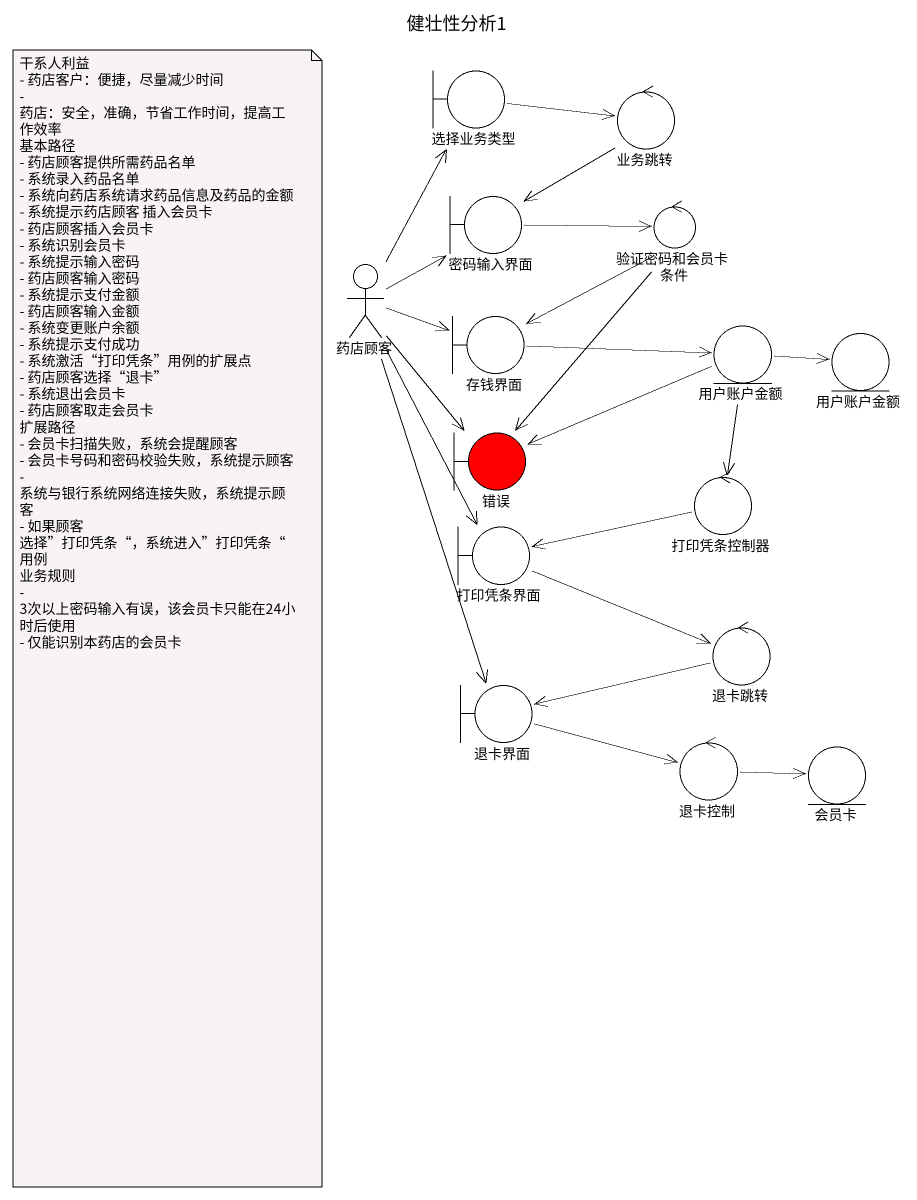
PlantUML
@startuml
title 健壮性分析1
boundary 选择业务类型
control 业务跳转
boundary 密码输入界面
control 验证密码和会员卡条件
actor 药店顾客
boundary 存钱界面
entity 用户账户金额
entity "用户账户金额" as 用户账户金额_2
boundary 错误 #FF0000
control 打印凭条控制器
boundary 打印凭条界面
control 退卡跳转
boundary 退卡界面
control 退卡控制
entity 会员卡
选择业务类型 -right-> 业务跳转
业务跳转 --> 密码输入界面
密码输入界面 -right-> 验证密码和会员卡条件
验证密码和会员卡条件 --> 存钱界面
验证密码和会员卡条件 --> 错误
药店顾客 -up-> 选择业务类型
药店顾客 -up-> 密码输入界面
药店顾客 -right-> 存钱界面
药店顾客 --> 错误
药店顾客 --> 打印凭条界面
药店顾客 --> 退卡界面
存钱界面 -right-> 用户账户金额
用户账户金额 -right-> 用户账户金额_2
用户账户金额 -left-> 错误
用户账户金额 --> 打印凭条控制器
打印凭条控制器 -left-> 打印凭条界面
打印凭条界面 -right-> 退卡跳转
退卡跳转 -left-> 退卡界面
退卡界面 -right-> 退卡控制
退卡控制 -right-> 会员卡
note as N1
  干系人利益
  - 药店客户：便捷，尽量减少时间
  - 药店：安全，准确，节省工作时间，提高工作效率
  基本路径
  - 药店顾客提供所需药品名单
  - 系统录入药品名单
  - 系统向药店系统请求药品信息及药品的金额
  - 系统提示药店顾客 插入会员卡
  - 药店顾客插入会员卡
  - 系统识别会员卡
  - 系统提示输入密码
  - 药店顾客输入密码
  - 系统提示支付金额
  - 药店顾客输入金额
  - 系统变更账户余额
  - 系统提示支付成功
  - 系统激活“打印凭条”用例的扩展点
  - 药店顾客选择“退卡”
  - 系统退出会员卡
  - 药店顾客取走会员卡
  扩展路径
  - 会员卡扫描失败，系统会提醒顾客
  - 会员卡号码和密码校验失败，系统提示顾客
  - 系统与银行系统网络连接失败，系统提示顾客
  - 如果顾客 选择”打印凭条“，系统进入”打印凭条“用例
  业务规则
  - 3次以上密码输入有误，该会员卡只能在24小时后使用
  - 仅能识别本药店的会员卡
end note
@enduml
